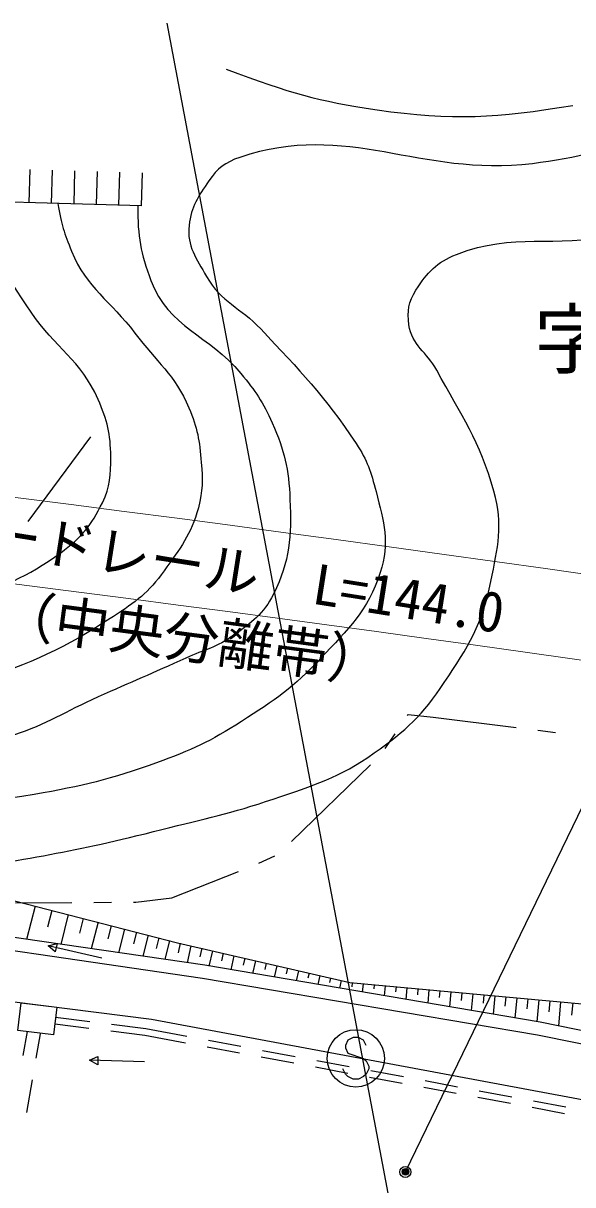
# Model space of a CAD drawing. Units: millimetres, scale not verified. Extents: x 40000 to 680000, y 20000 to 380000.
# Drawn here: x 522238 to 547169, y 299707 to 352388 of the extents above; entities that cross this region are included whole.
import ezdxf
from ezdxf.enums import TextEntityAlignment as Align

# ---------------------------------------------------------------- set-up
doc = ezdxf.new("R2010")
doc.units = ezdxf.units.MM
doc.header["$LTSCALE"] = 1000
doc.header["$PDMODE"] = 32
doc.header["$PDSIZE"] = 500
for name, color, linetype, lineweight in [('M-BGD', 7, 'Continuous', 25), ('M-BMK-ROW', 30, 'Continuous', 25), ('M-STR-HTXT', 7, 'Continuous', 13), ('M-STR-STRC', 7, 'Continuous', 25)]:
    doc.layers.add(name, color=color, linetype=linetype, lineweight=lineweight)
doc.layers.add('M-BMK-HTXT', color=7, linetype='Continuous')
doc.styles.add('ＭＳ ゴシック', font='')
doc.styles.get('ＭＳ ゴシック').set_extended_font_data('MS Gothic')

msp = doc.modelspace()

# ---------------------------------------------------------------- linework, layer by layer
at = {"layer": 'M-BGD'}
for p, q in [((522507, 344247), (522549, 345747)), ((523525, 344219), (523568, 345718)), ((524544, 344190), (524586, 345689)), ((525563, 344161), (525605, 345661)), ((526582, 344133), (526624, 345632)), ((527601, 344104), (527643, 345603)), ((525284, 333631), (522446, 329786)), ((522775, 312346), (522387, 310837)), ((523530, 312153), (523336, 311398)), ((524284, 311959), (523938, 310611)), ((524958, 311786), (524785, 311112)), ((525632, 311613), (525323, 310410)), ((526233, 311458), (526079, 310857)), ((526835, 311304), (526559, 310230)), ((527372, 311166), (527234, 310629)), ((527909, 311028), (527663, 310069)), ((528393, 310904), (528270, 310424)), ((523366, 310546), (523774, 310645)), ((525802, 309983), (523366, 310546)), ((523689, 310279), (523366, 310546)), ((523774, 310645), (523689, 310279)), ((528877, 310779), (528658, 309924)), ((529362, 310658), (529263, 310228)), ((529849, 310545), (529672, 309777)), ((530337, 310432), (530248, 310048)), ((530824, 310319), (530664, 309628)), ((531311, 310206), (531231, 309861)), ((531798, 310094), (531651, 309460)), ((532285, 309981), (532212, 309664)), ((532772, 309868), (532639, 309292)), ((533259, 309755), (533193, 309467)), ((533746, 309642), (533626, 309124)), ((534233, 309530), (534173, 309271)), ((534721, 309417), (534614, 308957)), ((535208, 309304), (535154, 309074)), ((535695, 309191), (535602, 308789)), ((536182, 309079), (536135, 308877)), ((536669, 308966), (536589, 308621)), ((537158, 308866), (537142, 308690)), ((537656, 308821), (537622, 308446)), ((538154, 308775), (538137, 308588)), ((538652, 308730), (538611, 308278)), ((539150, 308685), (539129, 308459)), ((539648, 308639), (539600, 308110)), ((540146, 308594), (540122, 308329)), ((540644, 308548), (540589, 307942)), ((541142, 308503), (541114, 308200)), ((541640, 308458), (541577, 307774)), ((542138, 308412), (542106, 308071)), ((542636, 308367), (542566, 307606)), ((543133, 308321), (543099, 307941)), ((543631, 308276), (543555, 307438)), ((544129, 308231), (544091, 307812)), ((544627, 308185), (544544, 307270)), ((545125, 308140), (545084, 307682)), ((545623, 308094), (545533, 307103)), ((546121, 308049), (546076, 307553)), ((546619, 308004), (546519, 306908)), ((547167, 307954), (547117, 307406)), ((525255, 307097), (523707, 307294)), ((522241, 305569), (522429, 306652)), ((525213, 306800), (523669, 306996)), ((527749, 306478), (526205, 306674)), ((527795, 306775), (526247, 306971)), ((529655, 306428), (527795, 306775)), ((522831, 305456), (523020, 306550)), ((529595, 306134), (527749, 306478)), ((532113, 305971), (530638, 306245)), ((532052, 305677), (530578, 305951)), ((534571, 305513), (533096, 305788)), ((525246, 305353), (525627, 305529)), ((527745, 305278), (525246, 305353)), ((525616, 305154), (525246, 305353)), ((525627, 305529), (525616, 305154)), ((534510, 305219), (533035, 305494)), ((536968, 304761), (535493, 305036)), ((537028, 305055), (535554, 305330)), ((539426, 304304), (537951, 304578)), ((539486, 304597), (538011, 304872)), ((522405, 302992), (522660, 304470)), ((541883, 303846), (540409, 304121)), ((541944, 304140), (540469, 304414)), ((544341, 303388), (542866, 303663)), ((544401, 303682), (542927, 303957)), ((546859, 303224), (545385, 303499)), ((546799, 302931), (545324, 303205))]:
    msp.add_line(p, q, dxfattribs=at)
for points in [[(527601, 344104), (516904, 344405), (513740, 347816), (514151, 350489)], [(485046, 318452), (493635, 318617), (503179, 317451), (516961, 313840), (529243, 310685), (537060, 308875), (549244, 307764), (569213, 304839)], [(572413, 299775), (568583, 300614), (559352, 304306), (545686, 307077), (530470, 309660), (514734, 311951), (503968, 313607), (490937, 315327), (483264, 316197), (482381, 316346)], [(572291, 299188), (568406, 300038), (559130, 303749), (545576, 306487), (530377, 309068), (514645, 311358), (503883, 313013), (490864, 314731), (483180, 315603), (482281, 315755)], [(472020, 313679), (483095, 312906), (528050, 307216), (559999, 301260)]]:
    msp.add_lwpolyline(points, dxfattribs=at)
msp.add_lwpolyline([(522150, 307963), (523766, 307759), (523607, 306503), (521991, 306707)], close=True, dxfattribs=at)
for points, knots in [([(523804, 344211), (523965, 343244), (524103, 342870), (524430, 342057), (525114, 340352), (526203, 339805), (527304, 338335), (528284, 337026), (529116, 336447), (529757, 334942), (530145, 334029), (530238, 333453), (530315, 332464), (530377, 331663), (530392, 331187), (530184, 330411), (529853, 329181), (529358, 328588), (528625, 327546), (527931, 326561), (527342, 326138), (526331, 325483), (524064, 324015), (522647, 323353), (520068, 322552), (516611, 321478), (514580, 321203), (511018, 320553), (506939, 319808), (504642, 319215), (500496, 319138), (498820, 319107), (497867, 319258), (496234, 319635), (494425, 320052), (493414, 320441), (491817, 321386), (489923, 322508), (489023, 323431), (487547, 325065), (486466, 326263), (486518, 327414), (485456, 328629), (483221, 331185), (481347, 331997), (479013, 334461), (477614, 335937), (477303, 337152), (475951, 338670), (474244, 340588), (473465, 341932), (471307, 343322), (469926, 344213), (469056, 344571), (467518, 345151), (464004, 346474), (461702, 346373), (458371, 348106), (456727, 348960), (455534, 349292), (454475, 350812), (454418, 350893), (454499, 350981), (454444, 351063)], [0, 0, 0, 0, 1, 1, 1, 2, 2, 2, 3, 3, 3, 4, 4, 4, 5, 5, 5, 6, 6, 6, 7, 7, 7, 8, 8, 8, 9, 9, 9, 10, 10, 10, 11, 11, 11, 12, 12, 12, 13, 13, 13, 14, 14, 14, 15, 15, 15, 16, 16, 16, 17, 17, 17, 18, 18, 18, 19, 19, 19, 20, 20, 20, 21, 21, 21, 21]), ([(459825, 350792), (460431, 350422), (461092, 350054), (461871, 349680), (466945, 347243), (470434, 347405), (475449, 344848), (476356, 344386), (476669, 343818), (477326, 343040), (479266, 340742), (479354, 338761), (481196, 336384), (483204, 333793), (485082, 333045), (487348, 330677), (488788, 329172), (489283, 328041), (490796, 326609), (492217, 325264), (493086, 324514), (494849, 323667), (496861, 322700), (498226, 322607), (500458, 322571), (505443, 322490), (508270, 323002), (513128, 324122), (515675, 324709), (517054, 325246), (519498, 326175), (521308, 326862), (522374, 327235), (523940, 328373), (524872, 329051), (525320, 329607), (525827, 330642), (526191, 331385), (526212, 331898), (526208, 332725), (526203, 333767), (526050, 334374), (525635, 335329), (524859, 337116), (523687, 337669), (522596, 339283), (521329, 341159), (520967, 341913), (519738, 344325)], [0, 0, 0, 0, 1, 1, 1, 2, 2, 2, 3, 3, 3, 4, 4, 4, 5, 5, 5, 6, 6, 6, 7, 7, 7, 8, 8, 8, 9, 9, 9, 10, 10, 10, 11, 11, 11, 12, 12, 12, 13, 13, 13, 14, 14, 14, 15, 15, 15, 16, 16, 16, 16]), ([(531442, 350300), (534423, 349206), (535549, 348867), (538288, 348464), (541724, 347960), (543750, 348096), (547177, 348661)], [0, 0, 0, 0, 1, 1, 1, 2, 2, 2, 2]), ([(550538, 347232), (548994, 346715), (547343, 346260), (545336, 346017), (540186, 345393), (536972, 347964), (532059, 346301), (531409, 346082), (531050, 345804), (530661, 345239), (530172, 344527), (529856, 344078), (529762, 343219), (529659, 342266), (530082, 341731), (530556, 340897), (531215, 339737), (532097, 339495), (533011, 338524), (534822, 336600), (535873, 335522), (537340, 333324), (537852, 332557), (538017, 332037), (538243, 331143), (538596, 329752), (538882, 328838), (538438, 327474), (537864, 325712), (536988, 324940), (535731, 323578), (534514, 322258), (533645, 321688), (532134, 320718), (530729, 319816), (529860, 319414), (528289, 318847), (526181, 318086), (524942, 317800), (522736, 317403), (519673, 316853), (517840, 317360), (514802, 316687), (513133, 316317), (512496, 316165), (510586, 315510)], [0, 0, 0, 0, 1, 1, 1, 2, 2, 2, 3, 3, 3, 4, 4, 4, 5, 5, 5, 6, 6, 6, 7, 7, 7, 8, 8, 8, 9, 9, 9, 10, 10, 10, 11, 11, 11, 12, 12, 12, 13, 13, 13, 14, 14, 14, 15, 15, 15, 15]), ([(517603, 313675), (522833, 314575), (524315, 314753), (528532, 315821), (530515, 316323), (531648, 316541), (533583, 317203), (535444, 317840), (536556, 318161), (538166, 319292), (539604, 320302), (540364, 321020), (541341, 322482), (542437, 324122), (543057, 325137), (543453, 327069), (543774, 328635), (544015, 329619), (543589, 331160), (542957, 333446), (542122, 334562), (540996, 336649), (540548, 337480), (539869, 337776), (539736, 338710), (539648, 339328), (539722, 339748), (540054, 340277), (540563, 341089), (540999, 341554), (541892, 341903), (544514, 342925), (546295, 342171), (549043, 342778), (552229, 343481), (553750, 345231), (557012, 345281), (557684, 345291), (558080, 344958), (558515, 344446), (559889, 342828), (558733, 341128), (559175, 339052), (559678, 336694), (560631, 335545), (561041, 333169), (561229, 332081), (560855, 331451), (560877, 330348), (560934, 327528), (561447, 325950), (561251, 323136), (561186, 322211), (560854, 321741), (560508, 320880), (559958, 319514), (559372, 318873), (558478, 317703), (558220, 317366), (557962, 317283), (557676, 316969), (556879, 316089), (556450, 315571), (555805, 314575), (554778, 312989), (553585, 312126), (553662, 310238), (553717, 308874), (554085, 308096), (554829, 306943)], [0, 0, 0, 0, 1, 1, 1, 2, 2, 2, 3, 3, 3, 4, 4, 4, 5, 5, 5, 6, 6, 6, 7, 7, 7, 8, 8, 8, 9, 9, 9, 10, 10, 10, 11, 11, 11, 12, 12, 12, 13, 13, 13, 14, 14, 14, 15, 15, 15, 16, 16, 16, 17, 17, 17, 18, 18, 18, 19, 19, 19, 20, 20, 20, 21, 21, 21, 22, 22, 22, 23, 23, 23, 23]), ([(527439, 344109), (527427, 342687), (527557, 341974), (528032, 340716), (528839, 338572), (530653, 338269), (532112, 336504), (532773, 335704), (533112, 335207), (533533, 334259), (534097, 332988), (534286, 332181), (534339, 330792), (534405, 329091), (534345, 328025), (533591, 326499), (533141, 325586), (532608, 325219), (531784, 324622), (531025, 324073), (530469, 323984), (529618, 323593), (528071, 322883), (527185, 322529), (525632, 321832), (524122, 321154), (523343, 320605), (521771, 320086), (518015, 318848), (515615, 319383), (511796, 318356), (509620, 317771), (508831, 317549), (506288, 316636)], [0, 0, 0, 0, 1, 1, 1, 2, 2, 2, 3, 3, 3, 4, 4, 4, 5, 5, 5, 6, 6, 6, 7, 7, 7, 8, 8, 8, 9, 9, 9, 10, 10, 10, 11, 11, 11, 11])]:
    msp.add_open_spline(points, degree=3, knots=knots, dxfattribs=at)
at = {"layer": 'M-BMK-ROW'}
for p, q in [((539661, 320988), (539694, 321037)), ((539694, 321037), (540835, 320922)), ((540835, 320922), (544599, 320445)), ((545591, 320320), (546385, 320219)), ((538664, 319490), (539107, 320156)), ((534403, 315275), (537996, 318752)), ((532925, 314289), (533648, 314633)), ((528980, 312725), (532000, 313911)), ((521880, 312493), (524437, 312508)), ((525437, 312514), (526236, 312519)), ((527236, 312525), (527349, 312526)), ((527349, 312526), (528980, 312725))]:
    msp.add_line(p, q, dxfattribs=at)
at = {"layer": 'M-STR-HTXT'}
for centre, start, end in [((321476, -1255867), 80.79912, 86.35874), ((321463, -1259792), 80.82723, 86.02982)]:
    msp.add_arc(centre, 1599350, start, end, dxfattribs=at)
at = {"layer": 'M-STR-STRC'}
for p, q in [((539359, 296380), (528768, 352388)), ((539575, 300289), (564429, 351585)), ((536971, 306267), (536853, 306031)), ((537207, 306385), (536971, 306267)), ((537444, 306385), (537207, 306385)), ((537680, 306267), (537444, 306385)), ((537798, 306031), (537680, 306267)), ((536853, 306031), (536853, 305913)), ((536853, 305913), (536971, 305676)), ((536971, 305676), (537680, 305440)), ((537680, 305440), (537798, 305322)), ((537798, 305322), (537916, 305085)), ((537916, 305085), (537916, 304967)), ((536853, 304731), (536734, 304967)), ((536971, 304613), (536853, 304731)), ((537207, 304494), (536971, 304613)), ((537680, 304613), (537444, 304494)), ((537798, 304731), (537680, 304613)), ((537916, 304967), (537798, 304731)), ((537444, 304494), (537207, 304494))]:
    msp.add_line(p, q, dxfattribs=at)
for centre, radius in [((537325, 305440), 1300), ((539575, 300289), 150), ((539575, 300289), 120), ((539575, 300289), 90), ((539575, 300289), 60), ((539575, 300289), 30)]:
    msp.add_circle(centre, radius, dxfattribs=at)
msp.add_point((539575, 300289), dxfattribs=at)

# ---------------------------------------------------------------- texts
at = {"layer": 'M-BMK-HTXT', "insert": (551704, 336469), "char_height": 2566, "attachment_point": 8, "style": 'ＭＳ ゴシック'}
msp.add_mtext('\\T1.2;字堀切', dxfattribs=at)
at = {"layer": 'M-STR-HTXT', "style": 'ＭＳ ゴシック'}
msp.add_text('ガードレール\u3000L=144.0', height=1833, rotation=351.016, dxfattribs=at).set_placement((530855, 326218), align=Align.BOTTOM_CENTER)
msp.add_text('（中央分離帯）', height=1833, rotation=352.455, dxfattribs=at).set_placement((521014, 324196), align=Align.BOTTOM_LEFT)

doc.saveas('drawing.dxf')
